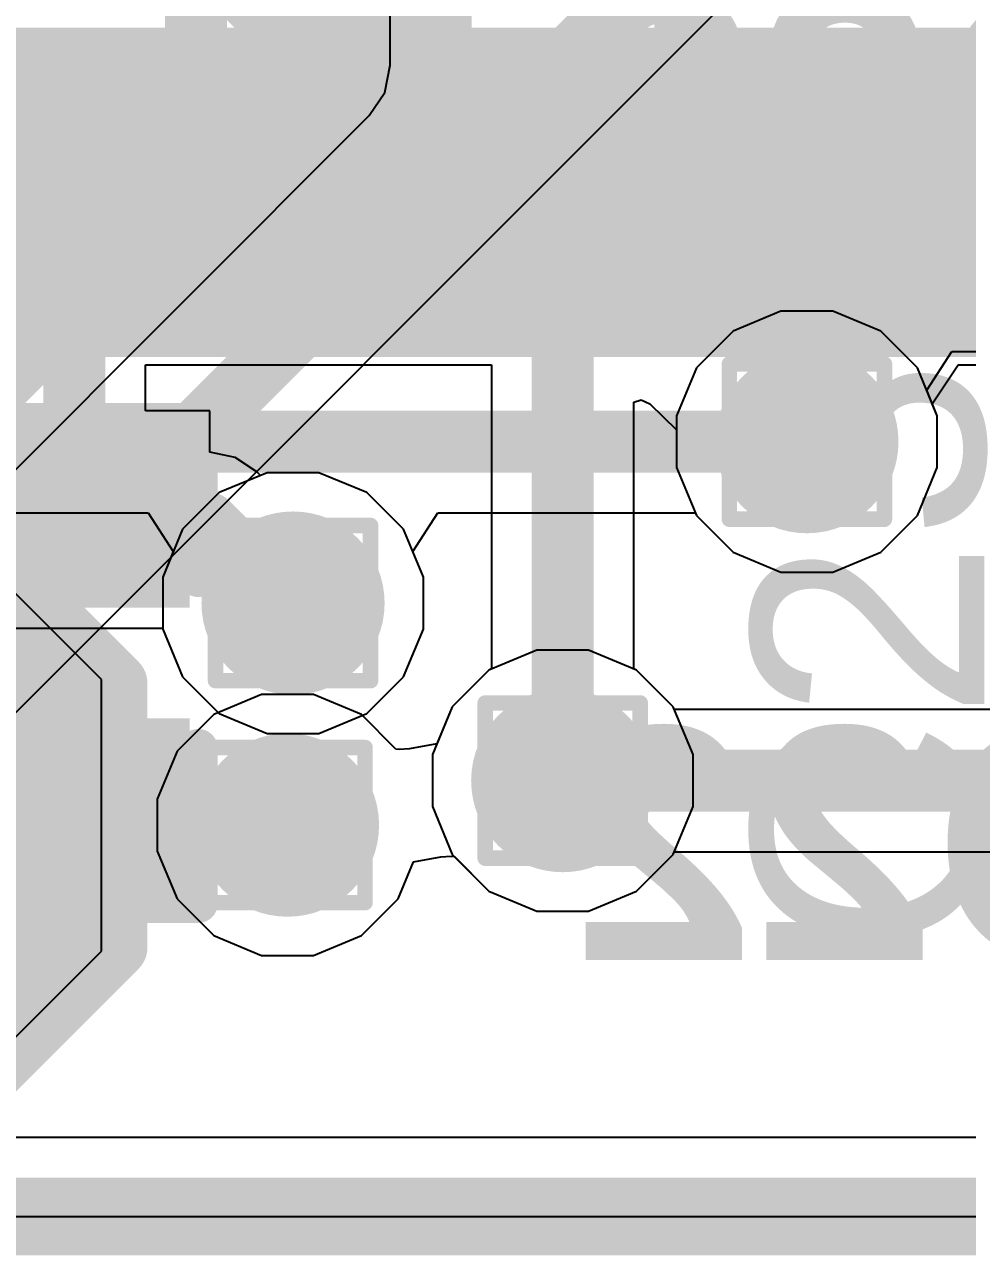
# Model space of a CAD drawing. Header units: inches. Extents: x -11 to 5433, y -4 to 5447.
# Drawn here: x 46.344 to 49.432, y 20.363 to 24.392 of the extents above; entities that cross this region are included whole.
import ezdxf

# ---------------------------------------------------------------- set-up
doc = ezdxf.new("R2010")
doc.units = ezdxf.units.IN
for name, color, linetype in [('Board_outline', 216, 'Continuous'), ('Bottom Layer', 5, 'Continuous'), ('Bottom Overlay', 54, 'Continuous'), ('Bottom Paste', 16, 'Continuous'), ('Bottom Solder', 6, 'Continuous'), ('Drill Drawing', 1, 'Continuous'), ('Ground', 16, 'Continuous'), ('Multi-Layer', 9, 'Continuous'), ('Power', 76, 'Continuous'), ('Top Layer', 1, 'Continuous'), ('Top Overlay', 2, 'Continuous'), ('Top Paste', 8, 'Continuous'), ('Top Solder', 216, 'Continuous'), ('Via Holes', 16, 'Continuous')]:
    doc.layers.add(name, color=color, linetype=linetype)
doc.styles.add('Arial', font='', dxfattribs={"height": 0.2})
doc.styles.add('Arial_Bold', font='', dxfattribs={"height": 0.2})
doc.styles.get('Arial').set_extended_font_data('Arial')
doc.styles.get('Arial_Bold').set_extended_font_data('Arial', bold=True)

# ---------------------------------------------------------------- blocks, each defined once
blk = doc.blocks.new('QFN_56__7_7__4')
at = {"layer": 'Top Layer'}
for points in [[(3.0005, 1.9), (3.8755, 1.9), (3.8755, 1.7), (3.0005, 1.7)], [(3.0005, 1.5), (3.8755, 1.5), (3.8755, 1.3), (3.0005, 1.3)], [(3.0005, 1.1), (3.8755, 1.1), (3.8755, 0.9), (3.0005, 0.9)], [(3.0005, 0.7), (3.8755, 0.7), (3.8755, 0.5), (3.0005, 0.5)], [(3.0005, 0.3), (3.8755, 0.3), (3.8755, 0.1), (3.0005, 0.1)], [(3.0005, -0.1), (3.8755, -0.1), (3.8755, -0.3), (3.0005, -0.3)], [(3.0005, -0.5), (3.8755, -0.5), (3.8755, -0.7), (3.0005, -0.7)], [(3.0005, -0.9), (3.8755, -0.9), (3.8755, -1.1), (3.0005, -1.1)]]:
    blk.add_hatch(color=1, dxfattribs=at).paths.add_polyline_path(points)
at = {"layer": 'Top Paste'}
for points in [[(3.0005, 1.9), (3.8755, 1.9), (3.8755, 1.7), (3.0005, 1.7)], [(3.0005, 1.5), (3.8755, 1.5), (3.8755, 1.3), (3.0005, 1.3)], [(3.0005, 1.1), (3.8755, 1.1), (3.8755, 0.9), (3.0005, 0.9)], [(3.0005, 0.7), (3.8755, 0.7), (3.8755, 0.5), (3.0005, 0.5)], [(3.0005, 0.3), (3.8755, 0.3), (3.8755, 0.1), (3.0005, 0.1)], [(3.0005, -0.1), (3.8755, -0.1), (3.8755, -0.3), (3.0005, -0.3)], [(3.0005, -0.5), (3.8755, -0.5), (3.8755, -0.7), (3.0005, -0.7)], [(3.0005, -0.9), (3.8755, -0.9), (3.8755, -1.1), (3.0005, -1.1)]]:
    blk.add_hatch(color=8, dxfattribs=at).paths.add_polyline_path(points)
at = {"layer": 'Top Solder'}
for points in [[(2.8989, 2.0016), (3.9771, 2.0016), (3.9771, 1.5984), (2.8989, 1.5984)], [(2.8989, 1.6016), (3.9771, 1.6016), (3.9771, 1.1984), (2.8989, 1.1984)], [(2.8989, 1.2016), (3.9771, 1.2016), (3.9771, 0.7984), (2.8989, 0.7984)], [(2.8989, 0.8016), (3.9771, 0.8016), (3.9771, 0.3984), (2.8989, 0.3984)], [(2.8989, 0.4016), (3.9771, 0.4016), (3.9771, -0.0016), (2.8989, -0.0016)], [(2.8989, 0.0016), (3.9771, 0.0016), (3.9771, -0.4016), (2.8989, -0.4016)], [(2.8989, -0.3984), (3.9771, -0.3984), (3.9771, -0.8016), (2.8989, -0.8016)], [(2.8989, -0.7984), (3.9771, -0.7984), (3.9771, -1.2016), (2.8989, -1.2016)]]:
    blk.add_hatch(color=216, dxfattribs=at).paths.add_polyline_path(points)
blk = doc.blocks.new('T__________B_44')
at = {"layer": 'Bottom Layer'}
blk.add_hatch(color=5, dxfattribs=at).paths.add_polyline_path([(0.381, 0.762), (-0.381, 0.762), (-0.762, 0.381), (-0.762, -0.381), (-0.381, -0.762), (0.381, -0.762), (0.762, -0.381), (0.762, 0.381)])
at = {"layer": 'Bottom Paste'}
blk.add_hatch(color=16, dxfattribs=at).paths.add_polyline_path([(0.381, 0.762), (-0.381, 0.762), (-0.762, 0.381), (-0.762, -0.381), (-0.381, -0.762), (0.381, -0.762), (0.762, -0.381), (0.762, 0.381)])
at = {"layer": 'Bottom Solder'}
blk.add_hatch(color=6, dxfattribs=at).paths.add_polyline_path([(0.4318, 0.8636), (-0.4318, 0.8636), (-0.8636, 0.4318), (-0.8636, -0.4318), (-0.4318, -0.8636), (0.4318, -0.8636), (0.8636, -0.4318), (0.8636, 0.4318)])
at = {"layer": 'Bottom Overlay'}
for points in [[(-0.4318, 0.9398, 0.2, 0.2, 0), (-0.9398, 0.4318, 0.2, 0.2, 0)], [(-0.4318, 0.9398, 0.2, 0.2, 0), (0.4318, 0.9398, 0.2, 0.2, 0)], [(0.4318, 0.9398, 0.2, 0.2, 0), (0.9398, 0.4318, 0.2, 0.2, 0)], [(-0.9398, 0.4318, 0.2, 0.2, 0), (-0.9398, -0.4318, 0.2, 0.2, 0)], [(0.9398, 0.4318, 0.2, 0.2, 0), (0.9398, -0.4318, 0.2, 0.2, 0)], [(-0.9398, -0.4318, 0.2, 0.2, 0), (-0.4318, -0.9398, 0.2, 0.2, 0)], [(0.9398, -0.4318, 0.2, 0.2, 0), (0.4318, -0.9398, 0.2, 0.2, 0)], [(-0.4318, -0.9398, 0.2, 0.2, 0), (0.4318, -0.9398, 0.2, 0.2, 0)]]:
    blk.add_lwpolyline(points, format="xyseb", dxfattribs=at)
for points in [[(-0.4818, 0.9398, 0.1, 0.1, 1), (-0.3818, 0.9398, 0.1, 0.1, 1)], [(-0.4818, 0.9398, 0.1, 0.1, 1), (-0.3818, 0.9398, 0.1, 0.1, 1)], [(0.3818, 0.9398, 0.1, 0.1, 1), (0.4818, 0.9398, 0.1, 0.1, 1)], [(0.3818, 0.9398, 0.1, 0.1, 1), (0.4818, 0.9398, 0.1, 0.1, 1)], [(-0.9898, 0.4318, 0.1, 0.1, 1), (-0.8898, 0.4318, 0.1, 0.1, 1)], [(-0.9898, 0.4318, 0.1, 0.1, 1), (-0.8898, 0.4318, 0.1, 0.1, 1)], [(0.8898, 0.4318, 0.1, 0.1, 1), (0.9898, 0.4318, 0.1, 0.1, 1)], [(0.8898, 0.4318, 0.1, 0.1, 1), (0.9898, 0.4318, 0.1, 0.1, 1)], [(-0.9898, -0.4318, 0.1, 0.1, 1), (-0.8898, -0.4318, 0.1, 0.1, 1)], [(-0.9898, -0.4318, 0.1, 0.1, 1), (-0.8898, -0.4318, 0.1, 0.1, 1)], [(0.8898, -0.4318, 0.1, 0.1, 1), (0.9898, -0.4318, 0.1, 0.1, 1)], [(0.8898, -0.4318, 0.1, 0.1, 1), (0.9898, -0.4318, 0.1, 0.1, 1)], [(-0.4818, -0.9398, 0.1, 0.1, 1), (-0.3818, -0.9398, 0.1, 0.1, 1)], [(-0.4818, -0.9398, 0.1, 0.1, 1), (-0.3818, -0.9398, 0.1, 0.1, 1)], [(0.3818, -0.9398, 0.1, 0.1, 1), (0.4818, -0.9398, 0.1, 0.1, 1)], [(0.3818, -0.9398, 0.1, 0.1, 1), (0.4818, -0.9398, 0.1, 0.1, 1)]]:
    blk.add_lwpolyline(points, format="xyseb", close=True, dxfattribs=at)
blk = doc.blocks.new('____0402_208')
at = {"layer": 'Top Layer'}
for points in [[(-0.6985, -0.3175), (-0.6985, 0.3175), (-0.2413, 0.3175), (-0.2413, -0.3175)], [(0.2413, -0.3175), (0.2413, 0.3175), (0.6985, 0.3175), (0.6985, -0.3175)]]:
    blk.add_hatch(color=1, dxfattribs=at).paths.add_polyline_path(points)
at = {"layer": 'Top Paste'}
for points in [[(-0.6985, -0.3175), (-0.6985, 0.3175), (-0.2413, 0.3175), (-0.2413, -0.3175)], [(0.2413, -0.3175), (0.2413, 0.3175), (0.6985, 0.3175), (0.6985, -0.3175)]]:
    blk.add_hatch(color=8, dxfattribs=at).paths.add_polyline_path(points)
at = {"layer": 'Top Solder'}
for points in [[(-0.7585, -0.3775), (-0.7585, 0.3775), (-0.1813, 0.3775), (-0.1813, -0.3775)], [(0.1813, -0.3775), (0.1813, 0.3775), (0.7585, 0.3775), (0.7585, -0.3775)]]:
    blk.add_hatch(color=216, dxfattribs=at).paths.add_polyline_path(points)
at = {"layer": 'Top Overlay'}
for points in [[(-0.2794, 0.4064, 0.127, 0.127, 0), (-0.7874, 0.4064, 0.127, 0.127, 0)], [(-0.7874, -0.4064, 0.127, 0.127, 0), (-0.7874, 0.4064, 0.127, 0.127, 0)], [(0.7874, 0.4064, 0.127, 0.127, 0), (0.2794, 0.4064, 0.127, 0.127, 0)], [(0.7874, -0.4064, 0.127, 0.127, 0), (0.7874, 0.4064, 0.127, 0.127, 0)], [(-0.2794, -0.4064, 0.127, 0.127, 0), (-0.7874, -0.4064, 0.127, 0.127, 0)], [(0.7874, -0.4064, 0.127, 0.127, 0), (0.2794, -0.4064, 0.127, 0.127, 0)]]:
    blk.add_lwpolyline(points, format="xyseb", dxfattribs=at)
for points in [[(-0.8191, 0.4064, 0.0635, 0.0635, 1), (-0.7556, 0.4064, 0.0635, 0.0635, 1)], [(-0.8191, 0.4064, 0.0635, 0.0635, 1), (-0.7556, 0.4064, 0.0635, 0.0635, 1)], [(-0.3111, 0.4064, 0.0635, 0.0635, 1), (-0.2477, 0.4064, 0.0635, 0.0635, 1)], [(0.2477, 0.4064, 0.0635, 0.0635, 1), (0.3111, 0.4064, 0.0635, 0.0635, 1)], [(0.7556, 0.4064, 0.0635, 0.0635, 1), (0.8191, 0.4064, 0.0635, 0.0635, 1)], [(0.7556, 0.4064, 0.0635, 0.0635, 1), (0.8191, 0.4064, 0.0635, 0.0635, 1)], [(-0.8191, -0.4064, 0.0635, 0.0635, 1), (-0.7556, -0.4064, 0.0635, 0.0635, 1)], [(-0.8191, -0.4064, 0.0635, 0.0635, 1), (-0.7556, -0.4064, 0.0635, 0.0635, 1)], [(-0.3111, -0.4064, 0.0635, 0.0635, 1), (-0.2477, -0.4064, 0.0635, 0.0635, 1)], [(0.2477, -0.4064, 0.0635, 0.0635, 1), (0.3111, -0.4064, 0.0635, 0.0635, 1)], [(0.7556, -0.4064, 0.0635, 0.0635, 1), (0.8191, -0.4064, 0.0635, 0.0635, 1)], [(0.7556, -0.4064, 0.0635, 0.0635, 1), (0.8191, -0.4064, 0.0635, 0.0635, 1)]]:
    blk.add_lwpolyline(points, format="xyseb", close=True, dxfattribs=at)

msp = doc.modelspace()

# ---------------------------------------------------------------- hatches: boundary and pattern name
at = {"layer": 'Bottom Layer'}
h = msp.add_hatch(color=5, dxfattribs=at)
edge = h.paths.add_edge_path()
edge.add_arc((48.9065, 23.0271), 0.3, 0, 360)
h = msp.add_hatch(color=5, dxfattribs=at)
edge = h.paths.add_edge_path()
edge.add_arc((47.2231, 22.4985), 0.3, 0, 360)
h = msp.add_hatch(color=5, dxfattribs=at)
edge = h.paths.add_edge_path()
edge.add_arc((48.1065, 21.9174), 0.3, 0, 360)
h = msp.add_hatch(color=5, dxfattribs=at)
edge = h.paths.add_edge_path()
edge.add_arc((47.205, 21.7717), 0.3, 0, 360)
at = {"layer": 'Ground'}
h = msp.add_hatch(color=16, dxfattribs=at)
edge = h.paths.add_edge_path()
edge.add_arc((48.9065, 23.0271), 0.3, 0, 360)
h = msp.add_hatch(color=16, dxfattribs=at)
edge = h.paths.add_edge_path()
edge.add_arc((47.2231, 22.4985), 0.3, 0, 360)
h = msp.add_hatch(color=16, dxfattribs=at)
edge = h.paths.add_edge_path()
edge.add_arc((48.1065, 21.9174), 0.3, 0, 360)
h = msp.add_hatch(color=16, dxfattribs=at)
edge = h.paths.add_edge_path()
edge.add_arc((47.205, 21.7717), 0.3, 0, 360)
at = {"layer": 'Power'}
h = msp.add_hatch(color=76, dxfattribs=at)
edge = h.paths.add_edge_path()
edge.add_arc((48.9065, 23.0271), 0.3, 0, 360)
h = msp.add_hatch(color=76, dxfattribs=at)
edge = h.paths.add_edge_path()
edge.add_arc((47.2231, 22.4985), 0.3, 0, 360)
h = msp.add_hatch(color=76, dxfattribs=at)
edge = h.paths.add_edge_path()
edge.add_arc((48.1065, 21.9174), 0.3, 0, 360)
h = msp.add_hatch(color=76, dxfattribs=at)
edge = h.paths.add_edge_path()
edge.add_arc((47.205, 21.7717), 0.3, 0, 360)
at = {"layer": 'Top Layer'}
h = msp.add_hatch(color=1, dxfattribs=at)
edge = h.paths.add_edge_path()
edge.add_arc((48.9065, 23.0271), 0.3, 0, 360)
h = msp.add_hatch(color=1, dxfattribs=at)
edge = h.paths.add_edge_path()
edge.add_arc((47.2231, 22.4985), 0.3, 0, 360)
h = msp.add_hatch(color=1, dxfattribs=at)
edge = h.paths.add_edge_path()
edge.add_arc((48.1065, 21.9174), 0.3, 0, 360)
h = msp.add_hatch(color=1, dxfattribs=at)
edge = h.paths.add_edge_path()
edge.add_arc((47.205, 21.7717), 0.3, 0, 360)
at = {"layer": 'Via Holes'}
h = msp.add_hatch(color=7, dxfattribs=at)
edge = h.paths.add_edge_path()
edge.add_arc((48.9065, 23.0271), 0.15, 0, 360)
h = msp.add_hatch(color=7, dxfattribs=at)
edge = h.paths.add_edge_path()
edge.add_arc((47.2231, 22.4985), 0.15, 0, 360)
h = msp.add_hatch(color=7, dxfattribs=at)
edge = h.paths.add_edge_path()
edge.add_arc((48.1065, 21.9174), 0.15, 0, 360)
h = msp.add_hatch(color=7, dxfattribs=at)
edge = h.paths.add_edge_path()
edge.add_arc((47.205, 21.7717), 0.15, 0, 360)

# ---------------------------------------------------------------- linework, layer by layer
at = {"layer": 'Board_outline'}
msp.add_lwpolyline([(36.5052, 20.49, 0.254, 0.254, 0), (53.5052, 20.49, 0.254, 0.254, 0)], format="xyseb", dxfattribs=at)
at = {"layer": 'Bottom Layer'}
for p, q in [((49.2988, 23.1956), (49.3807, 23.3226)), ((49.3807, 23.3226), (50.2053, 23.3226)), ((49.3335, 23.112), (49.2988, 23.1956)), ((49.3335, 22.9422), (49.3335, 23.112)), ((49.2685, 22.7852), (49.3335, 22.9422)), ((46.213, 22.794), (46.7488, 22.794)), ((46.7488, 22.794), (46.8308, 22.667)), ((47.6155, 22.667), (47.6974, 22.794)), ((47.6974, 22.794), (48.5408, 22.794)), ((48.5408, 22.794), (48.5445, 22.7852)), ((48.5445, 22.7852), (48.6646, 22.6651)), ((49.1483, 22.6651), (49.2685, 22.7852)), ((46.5955, 22.2482), (46.1767, 22.667)), ((46.8308, 22.667), (46.7961, 22.5834)), ((47.6501, 22.5834), (47.6155, 22.667)), ((48.6646, 22.6651), (48.8215, 22.6001)), ((48.9914, 22.6001), (49.1483, 22.6651)), ((46.7961, 22.5834), (46.7961, 22.4136)), ((47.6501, 22.4136), (47.6501, 22.5834)), ((48.8215, 22.6001), (48.9914, 22.6001)), ((46.7961, 22.4136), (46.8611, 22.2566)), ((47.5851, 22.2566), (47.6501, 22.4136)), ((48.0215, 22.3444), (47.8646, 22.2794)), ((48.1914, 22.3444), (48.0215, 22.3444)), ((48.3483, 22.2794), (48.1914, 22.3444)), ((46.5955, 21.3592), (46.5955, 22.2482)), ((46.8611, 22.2566), (46.9813, 22.1365)), ((47.465, 22.1365), (47.5851, 22.2566)), ((47.8646, 22.2794), (47.7445, 22.1593)), ((48.4685, 22.1593), (48.3483, 22.2794)), ((46.9813, 22.1365), (47.1382, 22.0715)), ((47.3081, 22.0715), (47.465, 22.1365)), ((47.7445, 22.1593), (47.6795, 22.0024)), ((48.5335, 22.0024), (48.4685, 22.1593)), ((47.1382, 22.0715), (47.3081, 22.0715)), ((47.6795, 22.0024), (47.6795, 21.8325)), ((48.5335, 21.8325), (48.5335, 22.0024)), ((47.6795, 21.8325), (47.7445, 21.6756)), ((48.4685, 21.6756), (48.5335, 21.8325)), ((47.7445, 21.6756), (47.8646, 21.5554)), ((48.3483, 21.5554), (48.4685, 21.6756)), ((47.8646, 21.5554), (48.0215, 21.4904)), ((48.1914, 21.4904), (48.3483, 21.5554)), ((48.0215, 21.4904), (48.1914, 21.4904)), ((46.151, 20.9147), (46.5955, 21.3592)), ((50.6766, 20.7489), (43.852, 20.7489))]:
    msp.add_line(p, q, dxfattribs=at)
for points in [[(46.5065, 25.0515, 0.2032, 0.2032, 0), (47.6519, 23.906, 0.2032, 0.2032, 0)], [(47.3081, 24.7169, 0.2032, 0.2032, 0), (47.7887, 24.2362, 0.2032, 0.2032, 0)], [(47.7887, 24.2362, 0.2032, 0.2032, 0), (53.0049, 24.2362, 0.2032, 0.2032, 0)], [(47.6519, 23.906, 0.2032, 0.2032, 0), (50.9185, 23.906, 0.2032, 0.2032, 0)], [(46.1453, 23.5557, 0.2032, 0.2032, 0), (50.3018, 23.5557, 0.2032, 0.2032, 0)], [(45.9041, 23.0271, 0.2032, 0.2032, 0), (48.9065, 23.0271, 0.2032, 0.2032, 0)]]:
    msp.add_lwpolyline(points, format="xyseb", dxfattribs=at)
for points in [[(47.7379, 24.2362, 0.1016, 0.1016, 1), (47.8395, 24.2362, 0.1016, 0.1016, 1)], [(47.7379, 24.2362, 0.1016, 0.1016, 1), (47.8395, 24.2362, 0.1016, 0.1016, 1)], [(47.6011, 23.906, 0.1016, 0.1016, 1), (47.7027, 23.906, 0.1016, 0.1016, 1)], [(47.6011, 23.906, 0.1016, 0.1016, 1), (47.7027, 23.906, 0.1016, 0.1016, 1)], [(48.8557, 23.0271, 0.1016, 0.1016, 1), (48.9573, 23.0271, 0.1016, 0.1016, 1)]]:
    msp.add_lwpolyline(points, format="xyseb", close=True, dxfattribs=at)
at = {"layer": 'Drill Drawing'}
for points in [[(48.6525, 23.2811, 0.0508, 0.0508, 0), (49.1605, 23.2811, 0.0508, 0.0508, 0)], [(48.6525, 22.7731, 0.0508, 0.0508, 0), (48.6525, 23.2811, 0.0508, 0.0508, 0)], [(49.1605, 22.7731, 0.0508, 0.0508, 0), (49.1605, 23.2811, 0.0508, 0.0508, 0)], [(48.7541, 23.1795, 0.0508, 0.0508, 0), (49.0589, 23.1795, 0.0508, 0.0508, 0)], [(48.7541, 22.8747, 0.0508, 0.0508, 0), (48.7541, 23.1795, 0.0508, 0.0508, 0)], [(49.0589, 22.8747, 0.0508, 0.0508, 0), (49.0589, 23.1795, 0.0508, 0.0508, 0)], [(48.7541, 22.8747, 0.0508, 0.0508, 0), (49.0589, 22.8747, 0.0508, 0.0508, 0)], [(46.9691, 22.7525, 0.0508, 0.0508, 0), (47.4771, 22.7525, 0.0508, 0.0508, 0)], [(46.9691, 22.2445, 0.0508, 0.0508, 0), (46.9691, 22.7525, 0.0508, 0.0508, 0)], [(47.4771, 22.2445, 0.0508, 0.0508, 0), (47.4771, 22.7525, 0.0508, 0.0508, 0)], [(48.6525, 22.7731, 0.0508, 0.0508, 0), (49.1605, 22.7731, 0.0508, 0.0508, 0)], [(47.0707, 22.6509, 0.0508, 0.0508, 0), (47.3755, 22.6509, 0.0508, 0.0508, 0)], [(47.0707, 22.3461, 0.0508, 0.0508, 0), (47.0707, 22.6509, 0.0508, 0.0508, 0)], [(47.3755, 22.3461, 0.0508, 0.0508, 0), (47.3755, 22.6509, 0.0508, 0.0508, 0)], [(47.0707, 22.3461, 0.0508, 0.0508, 0), (47.3755, 22.3461, 0.0508, 0.0508, 0)], [(46.9691, 22.2445, 0.0508, 0.0508, 0), (47.4771, 22.2445, 0.0508, 0.0508, 0)], [(47.8525, 22.1714, 0.0508, 0.0508, 0), (48.3605, 22.1714, 0.0508, 0.0508, 0)], [(47.8525, 21.6634, 0.0508, 0.0508, 0), (47.8525, 22.1714, 0.0508, 0.0508, 0)], [(48.3605, 21.6634, 0.0508, 0.0508, 0), (48.3605, 22.1714, 0.0508, 0.0508, 0)], [(47.9541, 22.0698, 0.0508, 0.0508, 0), (48.2589, 22.0698, 0.0508, 0.0508, 0)], [(47.9541, 21.765, 0.0508, 0.0508, 0), (47.9541, 22.0698, 0.0508, 0.0508, 0)], [(48.2589, 21.765, 0.0508, 0.0508, 0), (48.2589, 22.0698, 0.0508, 0.0508, 0)], [(46.951, 22.0257, 0.0508, 0.0508, 0), (47.459, 22.0257, 0.0508, 0.0508, 0)], [(46.951, 21.5177, 0.0508, 0.0508, 0), (46.951, 22.0257, 0.0508, 0.0508, 0)], [(47.459, 21.5177, 0.0508, 0.0508, 0), (47.459, 22.0257, 0.0508, 0.0508, 0)], [(47.0526, 21.9241, 0.0508, 0.0508, 0), (47.3574, 21.9241, 0.0508, 0.0508, 0)], [(47.0526, 21.6193, 0.0508, 0.0508, 0), (47.0526, 21.9241, 0.0508, 0.0508, 0)], [(47.3574, 21.6193, 0.0508, 0.0508, 0), (47.3574, 21.9241, 0.0508, 0.0508, 0)], [(47.9541, 21.765, 0.0508, 0.0508, 0), (48.2589, 21.765, 0.0508, 0.0508, 0)], [(47.8525, 21.6634, 0.0508, 0.0508, 0), (48.3605, 21.6634, 0.0508, 0.0508, 0)], [(47.0526, 21.6193, 0.0508, 0.0508, 0), (47.3574, 21.6193, 0.0508, 0.0508, 0)], [(46.951, 21.5177, 0.0508, 0.0508, 0), (47.459, 21.5177, 0.0508, 0.0508, 0)]]:
    msp.add_lwpolyline(points, format="xyseb", dxfattribs=at)
for points in [[(48.6398, 23.2811, 0.0254, 0.0254, 1), (48.6652, 23.2811, 0.0254, 0.0254, 1)], [(48.6398, 23.2811, 0.0254, 0.0254, 1), (48.6652, 23.2811, 0.0254, 0.0254, 1)], [(49.1478, 23.2811, 0.0254, 0.0254, 1), (49.1732, 23.2811, 0.0254, 0.0254, 1)], [(49.1478, 23.2811, 0.0254, 0.0254, 1), (49.1732, 23.2811, 0.0254, 0.0254, 1)], [(48.7414, 23.1795, 0.0254, 0.0254, 1), (48.7668, 23.1795, 0.0254, 0.0254, 1)], [(48.7414, 23.1795, 0.0254, 0.0254, 1), (48.7668, 23.1795, 0.0254, 0.0254, 1)], [(49.0462, 23.1795, 0.0254, 0.0254, 1), (49.0716, 23.1795, 0.0254, 0.0254, 1)], [(49.0462, 23.1795, 0.0254, 0.0254, 1), (49.0716, 23.1795, 0.0254, 0.0254, 1)], [(48.7414, 22.8747, 0.0254, 0.0254, 1), (48.7668, 22.8747, 0.0254, 0.0254, 1)], [(48.7414, 22.8747, 0.0254, 0.0254, 1), (48.7668, 22.8747, 0.0254, 0.0254, 1)], [(49.0462, 22.8747, 0.0254, 0.0254, 1), (49.0716, 22.8747, 0.0254, 0.0254, 1)], [(49.0462, 22.8747, 0.0254, 0.0254, 1), (49.0716, 22.8747, 0.0254, 0.0254, 1)], [(46.9564, 22.7525, 0.0254, 0.0254, 1), (46.9818, 22.7525, 0.0254, 0.0254, 1)], [(46.9564, 22.7525, 0.0254, 0.0254, 1), (46.9818, 22.7525, 0.0254, 0.0254, 1)], [(47.4644, 22.7525, 0.0254, 0.0254, 1), (47.4898, 22.7525, 0.0254, 0.0254, 1)], [(47.4644, 22.7525, 0.0254, 0.0254, 1), (47.4898, 22.7525, 0.0254, 0.0254, 1)], [(48.6398, 22.7731, 0.0254, 0.0254, 1), (48.6652, 22.7731, 0.0254, 0.0254, 1)], [(48.6398, 22.7731, 0.0254, 0.0254, 1), (48.6652, 22.7731, 0.0254, 0.0254, 1)], [(49.1478, 22.7731, 0.0254, 0.0254, 1), (49.1732, 22.7731, 0.0254, 0.0254, 1)], [(49.1478, 22.7731, 0.0254, 0.0254, 1), (49.1732, 22.7731, 0.0254, 0.0254, 1)], [(47.058, 22.6509, 0.0254, 0.0254, 1), (47.0834, 22.6509, 0.0254, 0.0254, 1)], [(47.058, 22.6509, 0.0254, 0.0254, 1), (47.0834, 22.6509, 0.0254, 0.0254, 1)], [(47.3628, 22.6509, 0.0254, 0.0254, 1), (47.3882, 22.6509, 0.0254, 0.0254, 1)], [(47.3628, 22.6509, 0.0254, 0.0254, 1), (47.3882, 22.6509, 0.0254, 0.0254, 1)], [(47.058, 22.3461, 0.0254, 0.0254, 1), (47.0834, 22.3461, 0.0254, 0.0254, 1)], [(47.058, 22.3461, 0.0254, 0.0254, 1), (47.0834, 22.3461, 0.0254, 0.0254, 1)], [(47.3628, 22.3461, 0.0254, 0.0254, 1), (47.3882, 22.3461, 0.0254, 0.0254, 1)], [(47.3628, 22.3461, 0.0254, 0.0254, 1), (47.3882, 22.3461, 0.0254, 0.0254, 1)], [(46.9564, 22.2445, 0.0254, 0.0254, 1), (46.9818, 22.2445, 0.0254, 0.0254, 1)], [(46.9564, 22.2445, 0.0254, 0.0254, 1), (46.9818, 22.2445, 0.0254, 0.0254, 1)], [(47.4644, 22.2445, 0.0254, 0.0254, 1), (47.4898, 22.2445, 0.0254, 0.0254, 1)], [(47.4644, 22.2445, 0.0254, 0.0254, 1), (47.4898, 22.2445, 0.0254, 0.0254, 1)], [(47.8398, 22.1714, 0.0254, 0.0254, 1), (47.8652, 22.1714, 0.0254, 0.0254, 1)], [(47.8398, 22.1714, 0.0254, 0.0254, 1), (47.8652, 22.1714, 0.0254, 0.0254, 1)], [(48.3478, 22.1714, 0.0254, 0.0254, 1), (48.3732, 22.1714, 0.0254, 0.0254, 1)], [(48.3478, 22.1714, 0.0254, 0.0254, 1), (48.3732, 22.1714, 0.0254, 0.0254, 1)], [(47.9414, 22.0698, 0.0254, 0.0254, 1), (47.9668, 22.0698, 0.0254, 0.0254, 1)], [(47.9414, 22.0698, 0.0254, 0.0254, 1), (47.9668, 22.0698, 0.0254, 0.0254, 1)], [(48.2462, 22.0698, 0.0254, 0.0254, 1), (48.2716, 22.0698, 0.0254, 0.0254, 1)], [(48.2462, 22.0698, 0.0254, 0.0254, 1), (48.2716, 22.0698, 0.0254, 0.0254, 1)], [(46.9383, 22.0257, 0.0254, 0.0254, 1), (46.9637, 22.0257, 0.0254, 0.0254, 1)], [(46.9383, 22.0257, 0.0254, 0.0254, 1), (46.9637, 22.0257, 0.0254, 0.0254, 1)], [(47.4463, 22.0257, 0.0254, 0.0254, 1), (47.4717, 22.0257, 0.0254, 0.0254, 1)], [(47.4463, 22.0257, 0.0254, 0.0254, 1), (47.4717, 22.0257, 0.0254, 0.0254, 1)], [(47.0399, 21.9241, 0.0254, 0.0254, 1), (47.0653, 21.9241, 0.0254, 0.0254, 1)], [(47.0399, 21.9241, 0.0254, 0.0254, 1), (47.0653, 21.9241, 0.0254, 0.0254, 1)], [(47.3447, 21.9241, 0.0254, 0.0254, 1), (47.3701, 21.9241, 0.0254, 0.0254, 1)], [(47.3447, 21.9241, 0.0254, 0.0254, 1), (47.3701, 21.9241, 0.0254, 0.0254, 1)], [(47.9414, 21.765, 0.0254, 0.0254, 1), (47.9668, 21.765, 0.0254, 0.0254, 1)], [(47.9414, 21.765, 0.0254, 0.0254, 1), (47.9668, 21.765, 0.0254, 0.0254, 1)], [(48.2462, 21.765, 0.0254, 0.0254, 1), (48.2716, 21.765, 0.0254, 0.0254, 1)], [(48.2462, 21.765, 0.0254, 0.0254, 1), (48.2716, 21.765, 0.0254, 0.0254, 1)], [(47.8398, 21.6634, 0.0254, 0.0254, 1), (47.8652, 21.6634, 0.0254, 0.0254, 1)], [(47.8398, 21.6634, 0.0254, 0.0254, 1), (47.8652, 21.6634, 0.0254, 0.0254, 1)], [(48.3478, 21.6634, 0.0254, 0.0254, 1), (48.3732, 21.6634, 0.0254, 0.0254, 1)], [(48.3478, 21.6634, 0.0254, 0.0254, 1), (48.3732, 21.6634, 0.0254, 0.0254, 1)], [(47.0399, 21.6193, 0.0254, 0.0254, 1), (47.0653, 21.6193, 0.0254, 0.0254, 1)], [(47.0399, 21.6193, 0.0254, 0.0254, 1), (47.0653, 21.6193, 0.0254, 0.0254, 1)], [(47.3447, 21.6193, 0.0254, 0.0254, 1), (47.3701, 21.6193, 0.0254, 0.0254, 1)], [(47.3447, 21.6193, 0.0254, 0.0254, 1), (47.3701, 21.6193, 0.0254, 0.0254, 1)], [(46.9383, 21.5177, 0.0254, 0.0254, 1), (46.9637, 21.5177, 0.0254, 0.0254, 1)], [(46.9383, 21.5177, 0.0254, 0.0254, 1), (46.9637, 21.5177, 0.0254, 0.0254, 1)], [(47.4463, 21.5177, 0.0254, 0.0254, 1), (47.4717, 21.5177, 0.0254, 0.0254, 1)], [(47.4463, 21.5177, 0.0254, 0.0254, 1), (47.4717, 21.5177, 0.0254, 0.0254, 1)]]:
    msp.add_lwpolyline(points, format="xyseb", close=True, dxfattribs=at)
at = {"layer": 'Ground'}
for p, q in [((47.5411, 24.2595), (47.5411, 24.7782)), ((47.5234, 24.1703), (47.5411, 24.2595)), ((47.4729, 24.0947), (47.5234, 24.1703)), ((45.286, 21.9078), (47.4729, 24.0947)), ((48.8215, 23.4541), (48.6646, 23.3891)), ((48.9914, 23.4541), (48.8215, 23.4541)), ((49.1483, 23.3891), (48.9914, 23.4541)), ((48.6646, 23.3891), (48.5445, 23.269)), ((49.2685, 23.269), (49.1483, 23.3891)), ((48.5445, 23.269), (48.4795, 23.112)), ((49.3335, 23.112), (49.2685, 23.269)), ((48.4795, 23.112), (48.4795, 22.9422)), ((49.3335, 22.9422), (49.3335, 23.112)), ((48.4795, 22.9422), (48.5445, 22.7852)), ((49.2685, 22.7852), (49.3335, 22.9422)), ((47.1382, 22.9255), (46.9813, 22.8605)), ((47.3081, 22.9255), (47.1382, 22.9255)), ((47.465, 22.8605), (47.3081, 22.9255)), ((46.9813, 22.8605), (46.8611, 22.7404)), ((47.5851, 22.7404), (47.465, 22.8605)), ((48.5445, 22.7852), (48.6646, 22.6651)), ((49.1483, 22.6651), (49.2685, 22.7852)), ((46.8611, 22.7404), (46.7961, 22.5834)), ((47.6501, 22.5834), (47.5851, 22.7404)), ((48.6646, 22.6651), (48.8215, 22.6001)), ((48.9914, 22.6001), (49.1483, 22.6651)), ((46.7961, 22.5834), (46.7961, 22.4136)), ((47.6501, 22.4136), (47.6501, 22.5834)), ((48.8215, 22.6001), (48.9914, 22.6001)), ((46.7961, 22.4136), (46.8611, 22.2566)), ((47.5851, 22.2566), (47.6501, 22.4136)), ((48.0215, 22.3444), (47.8646, 22.2794)), ((48.1914, 22.3444), (48.0215, 22.3444)), ((48.3483, 22.2794), (48.1914, 22.3444)), ((46.8611, 22.2566), (46.9813, 22.1365)), ((47.465, 22.1365), (47.5851, 22.2566)), ((47.8646, 22.2794), (47.7445, 22.1593)), ((48.4685, 22.1593), (48.3483, 22.2794)), ((46.9813, 22.1365), (47.1382, 22.0715)), ((47.3081, 22.0715), (47.465, 22.1365)), ((47.7445, 22.1593), (47.6795, 22.0024)), ((48.5335, 22.0024), (48.4685, 22.1593)), ((47.1382, 22.0715), (47.3081, 22.0715)), ((47.6795, 22.0024), (47.6795, 21.8325)), ((48.5335, 21.8325), (48.5335, 22.0024)), ((47.6795, 21.8325), (47.7445, 21.6756)), ((48.4685, 21.6756), (48.5335, 21.8325)), ((47.7445, 21.6756), (47.8646, 21.5554)), ((48.3483, 21.5554), (48.4685, 21.6756)), ((47.8646, 21.5554), (48.0215, 21.4904)), ((48.1914, 21.4904), (48.3483, 21.5554)), ((48.0215, 21.4904), (48.1914, 21.4904)), ((50.6766, 20.7489), (36.5052, 20.7489))]:
    msp.add_line(p, q, dxfattribs=at)
for points in [[(47.3081, 24.2595, 0.2032, 0.2032, 0), (47.3081, 25.2538, 0.2032, 0.2032, 0)], [(45.1212, 22.0726, 0.2032, 0.2032, 0), (47.3081, 24.2595, 0.2032, 0.2032, 0)]]:
    msp.add_lwpolyline(points, format="xyseb", dxfattribs=at)
msp.add_lwpolyline([(47.2573, 24.2595, 0.1016, 0.1016, 1), (47.3589, 24.2595, 0.1016, 0.1016, 1)], format="xyseb", close=True, dxfattribs=at)
msp.add_lwpolyline([(47.2573, 24.2595, 0.1016, 0.1016, 1), (47.3589, 24.2595, 0.1016, 0.1016, 1)], format="xyseb", close=True, dxfattribs=at)
at = {"layer": 'Multi-Layer'}
msp.add_line((36.5052, 20.49), (53.5052, 20.49), dxfattribs=at)
at = {"layer": 'Power'}
for p, q in [((45.5532, 21.3792), (48.778, 24.604)), ((48.8215, 23.4541), (48.6646, 23.3891)), ((48.9914, 23.4541), (48.8215, 23.4541)), ((49.1483, 23.3891), (48.9914, 23.4541)), ((48.6646, 23.3891), (48.5445, 23.269)), ((49.2685, 23.269), (49.1483, 23.3891)), ((48.5445, 23.269), (48.4795, 23.112)), ((49.3335, 23.112), (49.2685, 23.269)), ((48.4795, 23.112), (48.4795, 22.9422)), ((49.3335, 22.9422), (49.3335, 23.112)), ((48.4795, 22.9422), (48.5445, 22.7852)), ((49.2685, 22.7852), (49.3335, 22.9422)), ((48.5445, 22.7852), (48.6646, 22.6651)), ((49.1483, 22.6651), (49.2685, 22.7852)), ((48.6646, 22.6651), (48.8215, 22.6001)), ((48.9914, 22.6001), (49.1483, 22.6651)), ((48.8215, 22.6001), (48.9914, 22.6001)), ((48.0215, 22.3444), (47.8646, 22.2794)), ((48.1914, 22.3444), (48.0215, 22.3444)), ((48.3483, 22.2794), (48.1914, 22.3444)), ((47.8646, 22.2794), (47.7445, 22.1593)), ((48.4685, 22.1593), (48.3483, 22.2794)), ((47.1201, 22.1987), (46.9632, 22.1337)), ((47.29, 22.1987), (47.1201, 22.1987)), ((47.4469, 22.1337), (47.29, 22.1987)), ((46.9632, 22.1337), (46.843, 22.0136)), ((47.56, 22.0206), (47.4469, 22.1337)), ((47.7445, 22.1593), (47.6943, 22.0382)), ((48.4721, 22.1505), (48.4685, 22.1593)), ((55.1633, 22.1505), (48.4721, 22.1505)), ((46.843, 22.0136), (46.778, 21.8567)), ((47.5707, 22.019), (47.56, 22.0206)), ((47.6046, 22.0209), (47.5707, 22.019)), ((47.6943, 22.0382), (47.6046, 22.0209)), ((46.778, 21.8567), (46.778, 21.6868)), ((46.778, 21.6868), (46.843, 21.5299)), ((48.4685, 21.6756), (48.4721, 21.6844)), ((48.4721, 21.6844), (50.013, 21.6844)), ((47.567, 21.5299), (47.6172, 21.651)), ((47.6172, 21.651), (47.7069, 21.6683)), ((47.7069, 21.6683), (47.7408, 21.6702)), ((47.7408, 21.6702), (47.7515, 21.6685)), ((47.7515, 21.6685), (47.8646, 21.5554)), ((48.3483, 21.5554), (48.4685, 21.6756)), ((46.843, 21.5299), (46.9632, 21.4097)), ((47.4469, 21.4097), (47.567, 21.5299)), ((47.8646, 21.5554), (48.0215, 21.4904)), ((48.1914, 21.4904), (48.3483, 21.5554)), ((48.0215, 21.4904), (48.1914, 21.4904)), ((46.9632, 21.4097), (47.1201, 21.3447)), ((47.29, 21.3447), (47.4469, 21.4097)), ((47.1201, 21.3447), (47.29, 21.3447)), ((49.7032, 20.7489), (36.5052, 20.7489))]:
    msp.add_line(p, q, dxfattribs=at)
for points in [[(45.492, 22.4434, 0.2032, 0.2032, 0), (48.1001, 25.0515, 0.2032, 0.2032, 0)], [(45.3884, 21.544, 0.2032, 0.2032, 0), (48.8718, 25.0274, 0.2032, 0.2032, 0)], [(48.1065, 21.9174, 0.2032, 0.2032, 0), (55.2598, 21.9174, 0.2032, 0.2032, 0)]]:
    msp.add_lwpolyline(points, format="xyseb", dxfattribs=at)
msp.add_lwpolyline([(48.0557, 21.9174, 0.1016, 0.1016, 1), (48.1573, 21.9174, 0.1016, 0.1016, 1)], format="xyseb", close=True, dxfattribs=at)
at = {"layer": 'Top Layer'}
for p, q in [((46.7395, 23.1279), (46.7395, 23.2783)), ((46.7395, 23.2783), (47.8734, 23.2783)), ((47.8734, 23.2783), (47.8734, 22.2831)), ((49.3172, 23.1513), (49.4021, 23.2783)), ((49.4021, 23.2783), (49.8734, 23.2783)), ((48.3395, 23.1565), (48.3634, 23.1637)), ((48.3395, 22.2831), (48.3395, 23.1565)), ((48.3634, 23.1637), (48.3924, 23.1508)), ((48.3924, 23.1508), (48.4795, 23.0662)), ((49.3335, 23.112), (49.3172, 23.1513)), ((46.951, 23.1279), (46.7395, 23.1279)), ((46.951, 22.9921), (46.951, 23.1279)), ((49.3335, 22.9422), (49.3335, 23.112)), ((48.4795, 23.0662), (48.4795, 22.9422)), ((47.0336, 22.9757), (46.951, 22.9921)), ((47.105, 22.928), (47.0336, 22.9757)), ((47.1164, 22.9165), (47.105, 22.928)), ((48.4795, 22.9422), (48.5445, 22.7852)), ((49.2685, 22.7852), (49.3335, 22.9422)), ((47.1382, 22.9255), (47.1164, 22.9165)), ((47.3081, 22.9255), (47.1382, 22.9255)), ((47.465, 22.8605), (47.3081, 22.9255)), ((47.5851, 22.7404), (47.465, 22.8605)), ((48.5445, 22.7852), (48.6646, 22.6651)), ((49.1483, 22.6651), (49.2685, 22.7852)), ((47.6501, 22.5834), (47.5851, 22.7404)), ((48.6646, 22.6651), (48.8215, 22.6001)), ((48.9914, 22.6001), (49.1483, 22.6651)), ((47.6501, 22.4136), (47.6501, 22.5834)), ((48.8215, 22.6001), (48.9914, 22.6001)), ((46.062, 22.4167), (46.7961, 22.4167)), ((46.7961, 22.4167), (46.7961, 22.4136)), ((46.7961, 22.4136), (46.8611, 22.2566)), ((47.5851, 22.2566), (47.6501, 22.4136)), ((47.8734, 22.2831), (47.8646, 22.2794)), ((48.3483, 22.2794), (48.3395, 22.2831)), ((46.8611, 22.2566), (46.9813, 22.1365)), ((47.465, 22.1365), (47.5851, 22.2566)), ((47.8646, 22.2794), (47.7445, 22.1593)), ((48.4685, 22.1593), (48.3483, 22.2794)), ((46.9813, 22.1365), (47.1382, 22.0715)), ((47.3081, 22.0715), (47.465, 22.1365)), ((47.7445, 22.1593), (47.6795, 22.0024)), ((48.5335, 22.0024), (48.4685, 22.1593)), ((47.1382, 22.0715), (47.3081, 22.0715)), ((47.6795, 22.0024), (47.6795, 21.8325)), ((48.5335, 21.8325), (48.5335, 22.0024)), ((47.6795, 21.8325), (47.7445, 21.6756)), ((48.4685, 21.6756), (48.5335, 21.8325)), ((47.7445, 21.6756), (47.8646, 21.5554)), ((48.3483, 21.5554), (48.4685, 21.6756)), ((47.8646, 21.5554), (48.0215, 21.4904)), ((48.1914, 21.4904), (48.3483, 21.5554)), ((48.0215, 21.4904), (48.1914, 21.4904)), ((50.6766, 20.7489), (36.5052, 20.7489))]:
    msp.add_line(p, q, dxfattribs=at)
for points in [[(47.3081, 23.8444, 0.2032, 0.2032, 0), (47.3081, 25.2538, 0.2032, 0.2032, 0)], [(46.9049, 23.8444, 0.2032, 0.2032, 0), (46.9049, 24.7824, 0.2032, 0.2032, 0)], [(48.5081, 23.8444, 0.2032, 0.2032, 0), (48.5081, 24.6824, 0.2032, 0.2032, 0)], [(47.7065, 23.8428, 0.2032, 0.2032, 0), (47.7065, 24.6579, 0.2032, 0.2032, 0)], [(46.5065, 22.9752, 0.2032, 0.2032, 0), (46.5065, 23.8428, 0.2032, 0.2032, 0)], [(46.9049, 23.8444, 0.2032, 0.2032, 0), (46.9065, 23.8428, 0.2032, 0.2032, 0)], [(47.3065, 23.8428, 0.2032, 0.2032, 0), (47.3081, 23.8444, 0.2032, 0.2032, 0)], [(48.1065, 21.9174, 0.2032, 0.2032, 0), (48.1065, 23.8428, 0.2032, 0.2032, 0)], [(48.5065, 23.8428, 0.2032, 0.2032, 0), (48.5081, 23.8444, 0.2032, 0.2032, 0)], [(48.9065, 23.0755, 0.2032, 0.2032, 0), (48.9065, 23.8428, 0.2032, 0.2032, 0)], [(48.9065, 22.8977, 0.2032, 0.2032, 0), (48.9065, 23.0755, 0.2032, 0.2032, 0)], [(46.5065, 22.7723, 0.1778, 0.1778, 0), (46.9493, 22.7723, 0.1778, 0.1778, 0)], [(46.9493, 22.7723, 0.1778, 0.1778, 0), (47.2231, 22.4985, 0.1778, 0.1778, 0)], [(46.5065, 21.8325, 0.254, 0.254, 0), (46.5368, 21.8021, 0.254, 0.254, 0)], [(46.5368, 21.8021, 0.254, 0.254, 0), (47.1746, 21.8021, 0.254, 0.254, 0)], [(47.1746, 21.8021, 0.254, 0.254, 0), (47.205, 21.7717, 0.254, 0.254, 0)]]:
    msp.add_lwpolyline(points, format="xyseb", dxfattribs=at)
for points in [[(46.4557, 23.8428, 0.1016, 0.1016, 1), (46.5573, 23.8428, 0.1016, 0.1016, 1)], [(46.8541, 23.8444, 0.1016, 0.1016, 1), (46.9557, 23.8444, 0.1016, 0.1016, 1)], [(46.8541, 23.8444, 0.1016, 0.1016, 1), (46.9557, 23.8444, 0.1016, 0.1016, 1)], [(46.8557, 23.8428, 0.1016, 0.1016, 1), (46.9573, 23.8428, 0.1016, 0.1016, 1)], [(47.2557, 23.8428, 0.1016, 0.1016, 1), (47.3573, 23.8428, 0.1016, 0.1016, 1)], [(47.2573, 23.8444, 0.1016, 0.1016, 1), (47.3589, 23.8444, 0.1016, 0.1016, 1)], [(47.2573, 23.8444, 0.1016, 0.1016, 1), (47.3589, 23.8444, 0.1016, 0.1016, 1)], [(47.6557, 23.8428, 0.1016, 0.1016, 1), (47.7573, 23.8428, 0.1016, 0.1016, 1)], [(48.0557, 23.8428, 0.1016, 0.1016, 1), (48.1573, 23.8428, 0.1016, 0.1016, 1)], [(48.4557, 23.8428, 0.1016, 0.1016, 1), (48.5573, 23.8428, 0.1016, 0.1016, 1)], [(48.4573, 23.8444, 0.1016, 0.1016, 1), (48.5589, 23.8444, 0.1016, 0.1016, 1)], [(48.4573, 23.8444, 0.1016, 0.1016, 1), (48.5589, 23.8444, 0.1016, 0.1016, 1)], [(48.8557, 23.8428, 0.1016, 0.1016, 1), (48.9573, 23.8428, 0.1016, 0.1016, 1)], [(48.8557, 23.0755, 0.1016, 0.1016, 1), (48.9573, 23.0755, 0.1016, 0.1016, 1)], [(48.8557, 23.0755, 0.1016, 0.1016, 1), (48.9573, 23.0755, 0.1016, 0.1016, 1)], [(46.4557, 22.9752, 0.1016, 0.1016, 1), (46.5573, 22.9752, 0.1016, 0.1016, 1)], [(48.8557, 22.8977, 0.1016, 0.1016, 1), (48.9573, 22.8977, 0.1016, 0.1016, 1)], [(46.462, 22.7723, 0.0889, 0.0889, 1), (46.5509, 22.7723, 0.0889, 0.0889, 1)], [(46.9049, 22.7723, 0.0889, 0.0889, 1), (46.9938, 22.7723, 0.0889, 0.0889, 1)], [(46.9049, 22.7723, 0.0889, 0.0889, 1), (46.9938, 22.7723, 0.0889, 0.0889, 1)], [(47.1787, 22.4985, 0.0889, 0.0889, 1), (47.2676, 22.4985, 0.0889, 0.0889, 1)], [(48.0557, 21.9174, 0.1016, 0.1016, 1), (48.1573, 21.9174, 0.1016, 0.1016, 1)], [(46.443, 21.8325, 0.127, 0.127, 1), (46.57, 21.8325, 0.127, 0.127, 1)], [(46.4733, 21.8021, 0.127, 0.127, 1), (46.6003, 21.8021, 0.127, 0.127, 1)], [(46.4733, 21.8021, 0.127, 0.127, 1), (46.6003, 21.8021, 0.127, 0.127, 1)], [(47.1111, 21.8021, 0.127, 0.127, 1), (47.2381, 21.8021, 0.127, 0.127, 1)], [(47.1111, 21.8021, 0.127, 0.127, 1), (47.2381, 21.8021, 0.127, 0.127, 1)], [(47.1415, 21.7717, 0.127, 0.127, 1), (47.2685, 21.7717, 0.127, 0.127, 1)]]:
    msp.add_lwpolyline(points, format="xyseb", close=True, dxfattribs=at)

# ---------------------------------------------------------------- block references
for name, p, rotation in [('QFN_56__7_7__4', (47.5065, 27.2808), 270), ('____0402_208', (46.5065, 22.3024), 270), ('T__________B_44', (45.7065, 21.8037), 90)]:
    msp.add_blockref(name, p, dxfattribs=dict(rotation=rotation))

# ---------------------------------------------------------------- texts
at = {"layer": 'Bottom Overlay', "style": 'Arial_Bold', "text_generation_flag": 2}
for s, p in [('GPIO23', (51.9865, 23.7464)), ('GPIO22', (51.9841, 21.3299))]:
    msp.add_text(s, height=0.762, rotation=360, dxfattribs=at).set_placement(p)
at = {"layer": 'Top Overlay', "style": 'Arial'}
msp.add_text('C23', height=0.762, rotation=90, dxfattribs=at).set_placement((49.4877, 21.3461))

doc.saveas('drawing.dxf')
